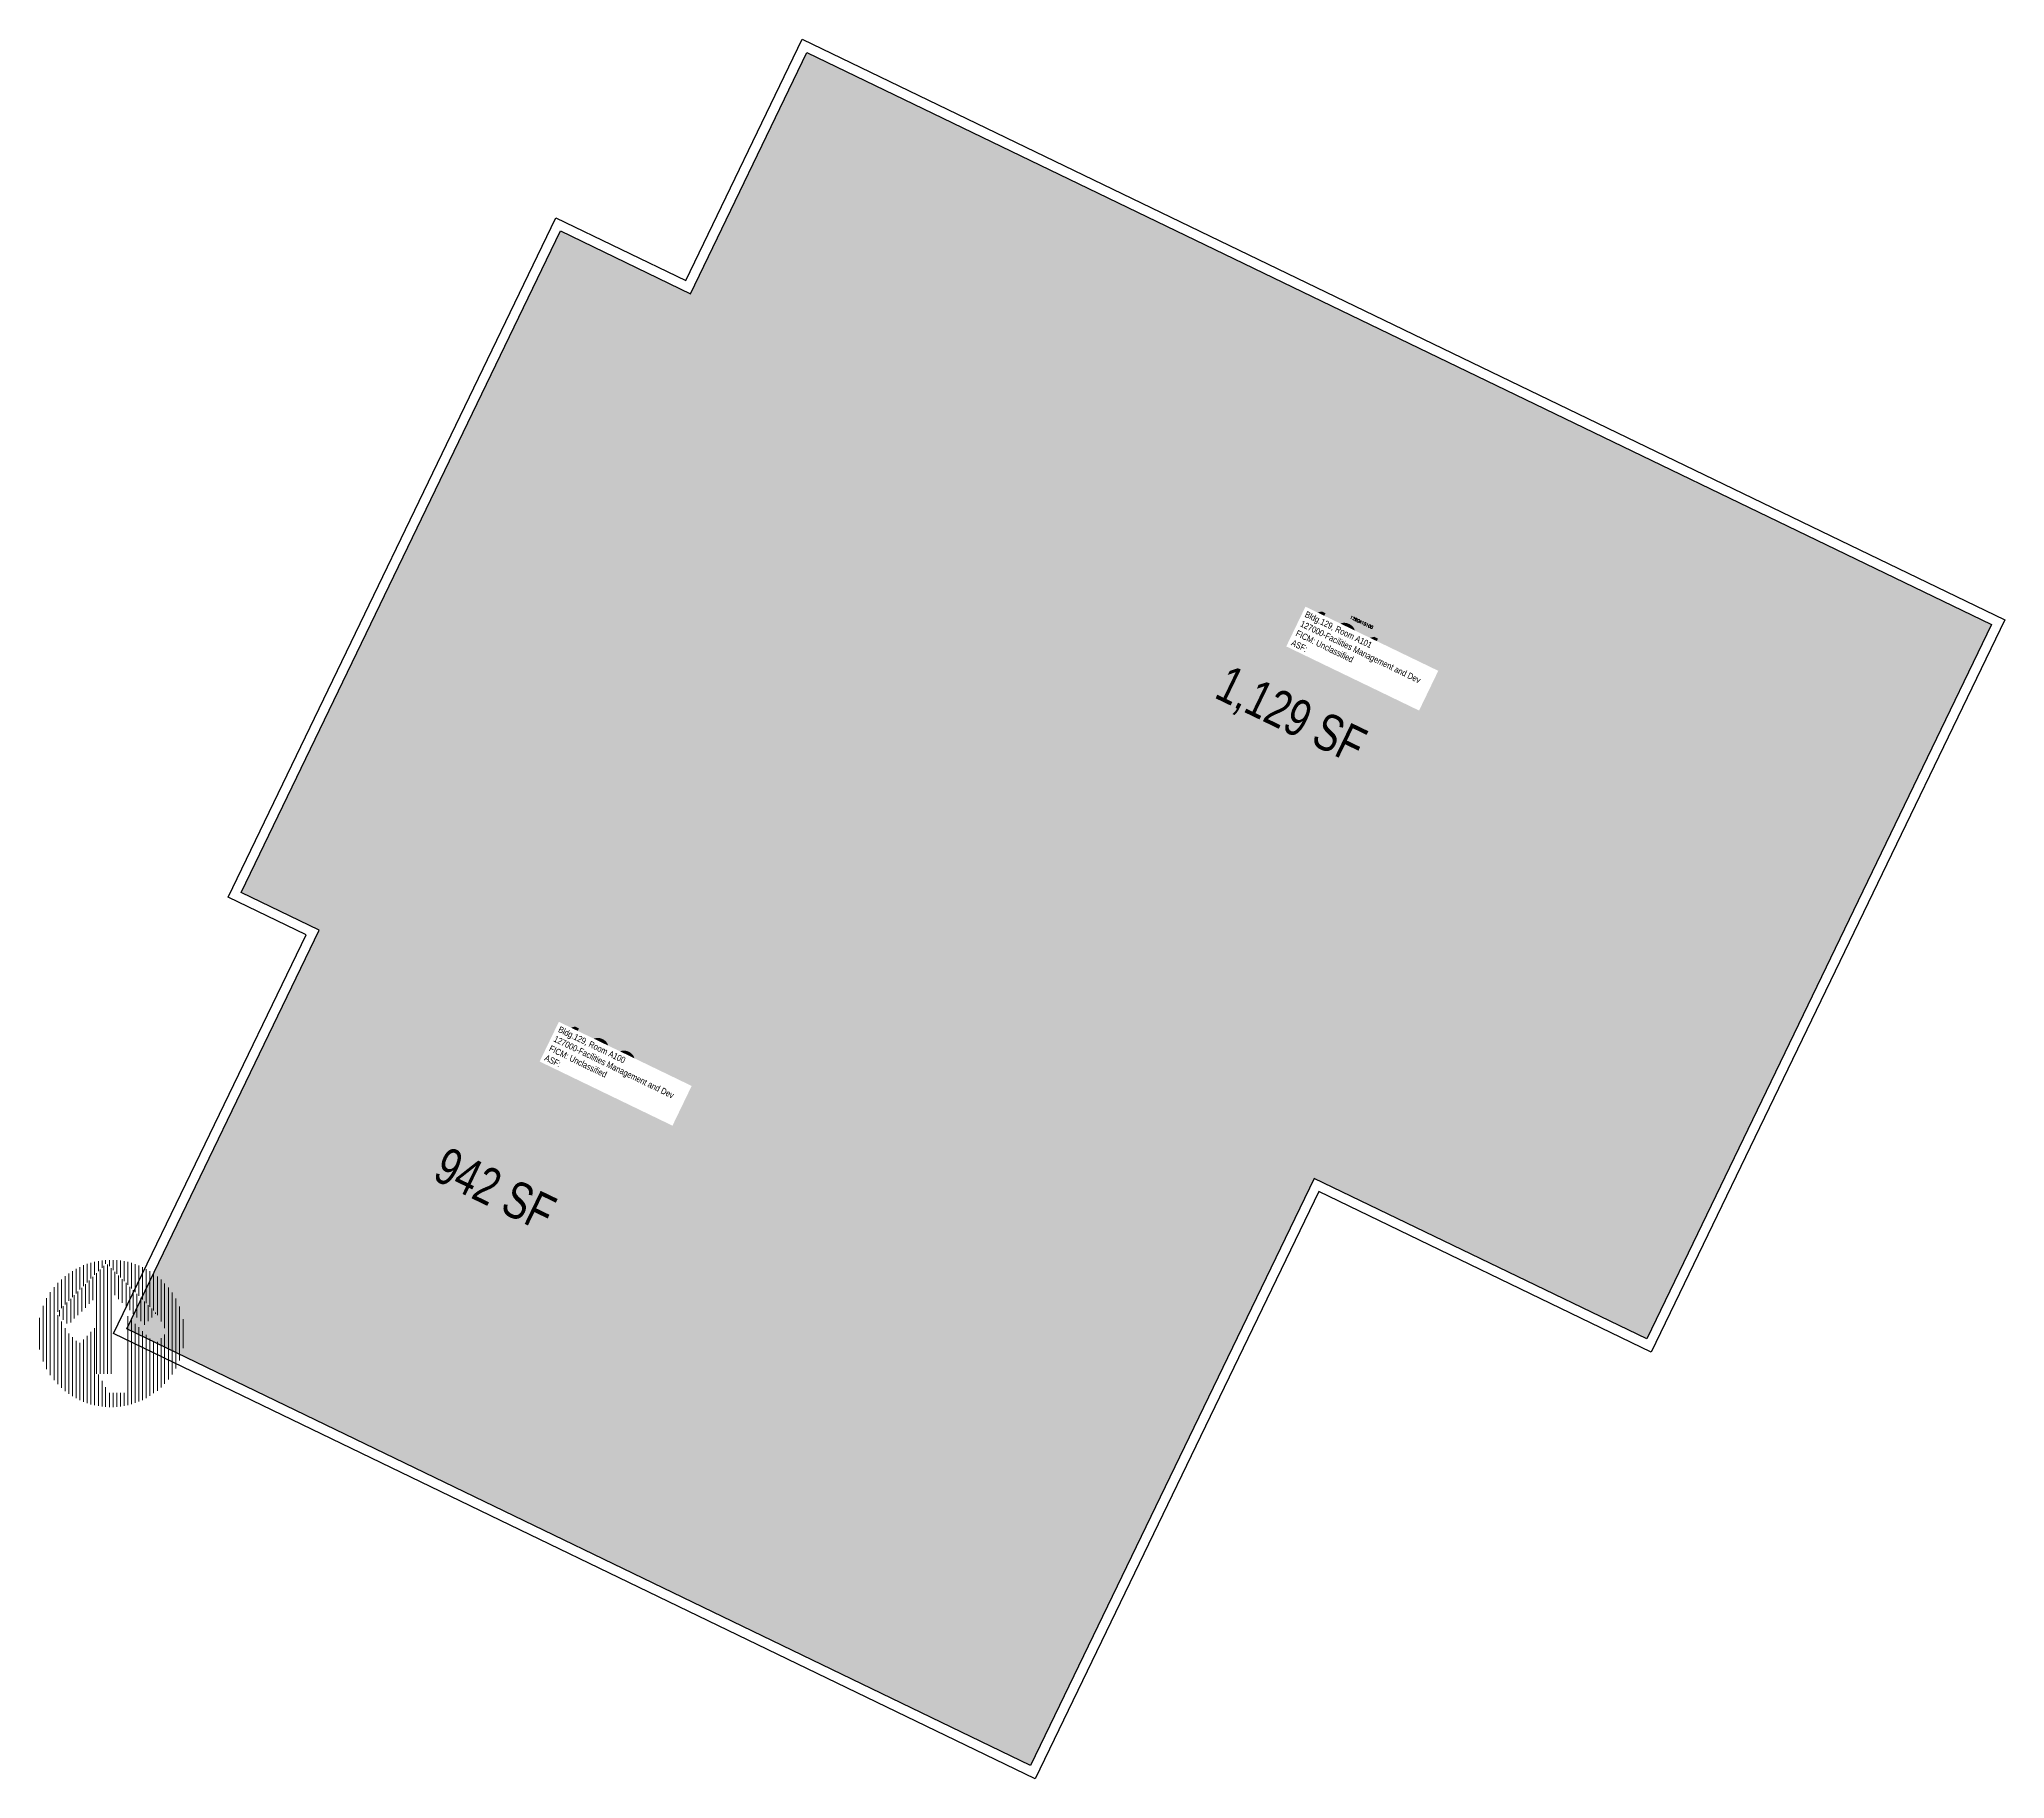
# Model space of a CAD drawing. Header units: inches. Extents: x 69243348 to 69244150, y 27666306 to 27667016.
import ezdxf
from ezdxf.enums import TextEntityAlignment as Align

# ---------------------------------------------------------------- set-up
doc = ezdxf.new("R2010")
doc.units = ezdxf.units.IN
doc.header["$MEASUREMENT"] = 0
for name, color, linetype in [('A-IDEN-RNUM', 7, 'Continuous'), ('A-IDEN-SNUM', 4, 'Continuous'), ('A-IDEN-VNUM', 4, 'Continuous'), ('A-WALL', 5, 'Continuous'), ('AREA-TEXT', 3, 'Continuous'), ('Rooms-Category-Color', 7, 'Continuous'), ('Rooms-College-Color', 7, 'Continuous'), ('Rooms-Department-Color', 7, 'Continuous'), ('Rooms-Division-Color', 7, 'Continuous'), ('Rooms-Information', 7, 'Continuous')]:
    doc.layers.add(name, color=color, linetype=linetype)
doc.styles.add('AREA', font='arial.ttf', dxfattribs={"width": 0.75, "height": 15})
doc.styles.add('CP_ROOMVNUMBER', font='arial.ttf', dxfattribs={"width": 0.85, "height": 0.075})
doc.styles.add('ROOMSNUMBER', font='TXT.SHX', dxfattribs={"height": 1})

# ---------------------------------------------------------------- blocks, each defined once
blk = doc.blocks.new('North Large')
at = {"color": 42, "linetype": 'ByBlock', "lineweight": 15, "true_color": 0xe08e00}
for p, q in [((-0.229, 0.167), (-0.229, 0.307)), ((-0.21, 0.186), (-0.21, 0.319)), ((-0.191, 0.205), (-0.191, 0.33)), ((-0.172, 0.224), (-0.172, 0.339)), ((-0.153, 0.242), (-0.153, 0.348)), ((-0.135, 0.261), (-0.135, 0.355)), ((-0.116, 0.28), (-0.116, 0.361)), ((-0.097, 0.299), (-0.097, 0.365)), ((-0.088, -0.206), (-0.088, 0.308)), ((-0.078, 0.318), (-0.078, 0.369)), ((-0.069, -0.206), (-0.069, 0.327)), ((-0.059, 0.336), (-0.059, 0.372)), ((-0.05, -0.206), (-0.05, 0.346)), ((-0.041, 0.355), (-0.041, 0.374)), ((-0.031, -0.206), (-0.031, 0.352)), ((-0.022, 0.343), (-0.022, 0.375)), ((-0.012, -0.206), (-0.012, 0.333)), ((-0.003, 0.324), (-0.003, 0.375)), ((0.006, 0.195), (0.006, 0.315)), ((0.016, 0.305), (0.016, 0.374)), ((0.035, 0.286), (0.035, 0.372)), ((0.053, 0.268), (0.053, 0.369)), ((0.072, 0.249), (0.072, 0.365)), ((0.091, 0.23), (0.091, 0.36)), ((0.11, 0.211), (0.11, 0.354)), ((0.129, 0.192), (0.129, 0.347)), ((0.147, 0.174), (0.147, 0.339)), ((0.166, 0.155), (0.166, 0.329)), ((0.185, 0.136), (0.185, 0.318)), ((0.204, 0.117), (0.204, 0.306)), ((-0.323, -0.212), (-0.323, 0.211)), ((-0.304, -0.237), (-0.304, 0.237)), ((-0.285, 0.111), (-0.285, 0.258)), ((-0.266, 0.13), (-0.266, 0.276)), ((-0.248, 0.148), (-0.248, 0.293)), ((-0.182, 0.094), (-0.182, 0.214)), ((-0.163, 0.113), (-0.163, 0.233)), ((-0.144, 0.132), (-0.144, 0.252)), ((-0.125, 0.151), (-0.125, 0.271)), ((-0.106, 0.17), (-0.106, 0.289)), ((0.025, 0.176), (0.025, 0.296)), ((0.044, 0.157), (0.044, 0.277)), ((0.063, 0.138), (0.063, 0.258)), ((0.082, 0.12), (0.082, 0.239)), ((0.1, 0.101), (0.1, 0.221)), ((0.119, 0.082), (0.119, 0.202)), ((0.223, 0.094), (0.223, 0.291)), ((0.242, 0.061), (0.242, 0.275)), ((0.26, 0.028), (0.26, 0.256)), ((0.279, -0.235), (0.279, 0.235)), ((0.298, -0.209), (0.298, 0.209)), ((-0.36, -0.142), (-0.36, 0.141)), ((-0.342, -0.181), (-0.342, 0.181)), ((-0.276, 0.089), (-0.276, 0.12)), ((-0.257, 0.07), (-0.257, 0.139)), ((-0.238, 0.051), (-0.238, 0.158)), ((-0.219, 0.057), (-0.219, 0.177)), ((-0.201, 0.076), (-0.201, 0.195)), ((0.138, 0.063), (0.138, 0.183)), ((0.157, 0.045), (0.157, 0.164)), ((0.176, 0.064), (0.176, 0.145)), ((0.194, 0.082), (0.194, 0.127)), ((0.213, 0.101), (0.213, 0.108)), ((0.317, -0.178), (0.317, 0.178)), ((0.336, -0.138), (0.336, 0.138)), ((-0.379, -0.081), (-0.379, 0.081)), ((-0.285, -0.258), (-0.285, 0.094)), ((-0.266, -0.277), (-0.266, 0.061)), ((-0.248, -0.293), (-0.248, 0.028)), ((-0.229, -0.307), (-0.229, 0.001)), ((-0.116, -0.361), (-0.116, 0.008)), ((-0.097, -0.366), (-0.097, 0.027)), ((0.072, -0.365), (0.072, 0.088)), ((0.091, -0.36), (0.091, 0.069)), ((0.11, -0.354), (0.11, 0.05)), ((0.129, -0.347), (0.129, 0.032)), ((0.147, -0.339), (0.147, 0.013)), ((0.354, -0.074), (0.354, 0.074)), ((-0.21, -0.319), (-0.21, -0.018)), ((-0.191, -0.33), (-0.191, -0.037)), ((-0.172, -0.34), (-0.172, -0.048)), ((-0.153, -0.348), (-0.153, -0.03)), ((-0.135, -0.355), (-0.135, -0.011)), ((0.166, -0.329), (0.166, -0.006)), ((0.185, -0.318), (0.185, -0.025)), ((0.204, -0.304), (0.204, -0.042)), ((0.223, -0.292), (0.223, -0.042)), ((0.242, -0.275), (0.242, -0.023)), ((0.26, -0.257), (0.26, -0.004)), ((-0.078, -0.369), (-0.078, -0.209)), ((-0.059, -0.372), (-0.059, -0.241)), ((-0.041, -0.374), (-0.041, -0.274)), ((-0.022, -0.375), (-0.022, -0.303)), ((-0.003, -0.375), (-0.003, -0.303)), ((0.016, -0.374), (0.016, -0.303)), ((0.035, -0.372), (0.035, -0.303)), ((0.053, -0.369), (0.053, -0.303))]:
    blk.add_line(p, q, dxfattribs=at)

msp = doc.modelspace()

# ---------------------------------------------------------------- hatches: boundary and pattern name
at = {"layer": 'Rooms-Category-Color', "true_color": 0xadadad}
for points in [[(69243752.46, 27666311.4), (69243383.69, 27666489.53), (69243462.21, 27666652.18), (69243430.4, 27666667.58), (69243560.64, 27666937.47), (69243613.65, 27666911.88), (69243661.1, 27667010.33)], [(69243661.1, 27667010.33), (69243752.46, 27666311.4), (69243868.12, 27666550.89), (69244003.81, 27666485.45), (69244144.42, 27666776.97), (69243661.13, 27667010.07)]]:
    msp.add_hatch(color=253, dxfattribs=at).paths.add_polyline_path(points)
at = {"layer": 'Rooms-College-Color', "true_color": 0xadadad}
for points in [[(69243752.46, 27666311.4), (69243383.69, 27666489.53), (69243462.21, 27666652.18), (69243430.4, 27666667.58), (69243560.64, 27666937.47), (69243613.65, 27666911.88), (69243661.1, 27667010.33)], [(69243661.1, 27667010.33), (69243752.46, 27666311.4), (69243868.12, 27666550.89), (69244003.81, 27666485.45), (69244144.42, 27666776.97), (69243661.13, 27667010.07)]]:
    msp.add_hatch(color=253, dxfattribs=at).paths.add_polyline_path(points)
at = {"layer": 'Rooms-Department-Color', "true_color": 0xacacac}
for points in [[(69243752.46, 27666311.4), (69243383.69, 27666489.53), (69243462.21, 27666652.18), (69243430.4, 27666667.58), (69243560.64, 27666937.47), (69243613.65, 27666911.88), (69243661.1, 27667010.33)], [(69243661.1, 27667010.33), (69243752.46, 27666311.4), (69243868.12, 27666550.89), (69244003.81, 27666485.45), (69244144.42, 27666776.97), (69243661.13, 27667010.07)]]:
    msp.add_hatch(color=253, dxfattribs=at).paths.add_polyline_path(points)
at = {"layer": 'Rooms-Division-Color', "true_color": 0xadadad}
for points in [[(69243752.46, 27666311.4), (69243383.69, 27666489.53), (69243462.21, 27666652.18), (69243430.4, 27666667.58), (69243560.64, 27666937.47), (69243613.65, 27666911.88), (69243661.1, 27667010.33)], [(69243661.1, 27667010.33), (69243752.46, 27666311.4), (69243868.12, 27666550.89), (69244003.81, 27666485.45), (69244144.42, 27666776.97), (69243661.13, 27667010.07)]]:
    msp.add_hatch(color=253, dxfattribs=at).paths.add_polyline_path(points)

# ---------------------------------------------------------------- linework, layer by layer
at = {"layer": 'A-WALL'}
for points in [[(69243754.32, 27666306.06), (69243378.35, 27666487.66), (69243456.87, 27666650.32), (69243425.06, 27666665.73), (69243558.77, 27666942.81), (69243611.79, 27666917.22), (69243659.23, 27667015.67), (69244149.88, 27666778.78), (69244005.67, 27666480.11), (69243869.99, 27666545.55)], [(69243752.46, 27666311.4), (69243383.69, 27666489.53), (69243462.21, 27666652.18), (69243430.4, 27666667.58), (69243560.64, 27666937.47), (69243613.65, 27666911.88), (69243661.1, 27667010.33), (69244144.54, 27666776.91), (69244003.81, 27666485.45), (69243868.12, 27666550.89)]]:
    msp.add_lwpolyline(points, close=True, dxfattribs=at)

# ---------------------------------------------------------------- block references
at = {"layer": 'Defpoints', "xscale": 79.99999999999999, "yscale": 79.99999999999999, "zscale": 79.99999999999999}
msp.add_blockref('North Large', (69243378.35, 27666487.66), dxfattribs=at)

# ---------------------------------------------------------------- texts
at = {"layer": 'A-IDEN-RNUM', "style": 'ROOMSNUMBER'}
for s, p in [('0101-00', (69243881.72, 27666767.87)), ('0100-00', (69243577.11, 27666598.51))]:
    msp.add_text(s, height=1.2, rotation=334.23, dxfattribs=at).set_placement(p, align=Align.MIDDLE)
at = {"layer": 'A-IDEN-SNUM', "style": 'ROOMSNUMBER'}
for s, p in [('1290A10100', (69243887.51, 27666777.81)), ('1290A10000', (69243577.11, 27666598.51))]:
    msp.add_text(s, height=1.2, rotation=334.23, dxfattribs=at).set_placement(p, align=Align.MIDDLE)
at = {"layer": 'A-IDEN-VNUM', "style": 'CP_ROOMVNUMBER', "width": 0.85}
for s, p in [('101', (69243878.39, 27666768.81)), ('100', (69243573.78, 27666599.45))]:
    msp.add_text(s, height=18, rotation=334.22511, dxfattribs=at).set_placement(p, align=Align.MIDDLE)
at = {"layer": 'AREA-TEXT', "style": 'AREA', "width": 0.75}
for s, p in [('1,129 SF', (69243858.84, 27666740.24)), ('942 SF', (69243533.97, 27666546.54))]:
    msp.add_text(s, height=15, rotation=334.23, dxfattribs=at).set_placement(p, align=Align.MIDDLE_CENTER)

# ---------------------------------------------------------------- next in the draw order: texts
at = {"layer": 'Rooms-Information', "char_height": 2.5714, "width": 57.6, "attachment_point": 7, "rotation": 334.22511, "style": 'CP_ROOMVNUMBER', "bg_fill": 3, "box_fill_scale": 1.5, "bg_fill_color": 256, "bg_fill_true_color": 13158600, "bg_fill_transparency": 0}
for s, insert in [('Bldg.129, Room A101^M^J127000-Facilities Management and Dev^M^JFICM: Unclassified^M^JASF: ', (69243858.47, 27666768.56)), ('Bldg.129, Room A100^M^J127000-Facilities Management and Dev^M^JFICM: Unclassified^M^JASF: ', (69243553.86, 27666599.2))]:
    msp.add_mtext(s, dxfattribs=dict(at, insert=insert))

doc.saveas('drawing.dxf')
